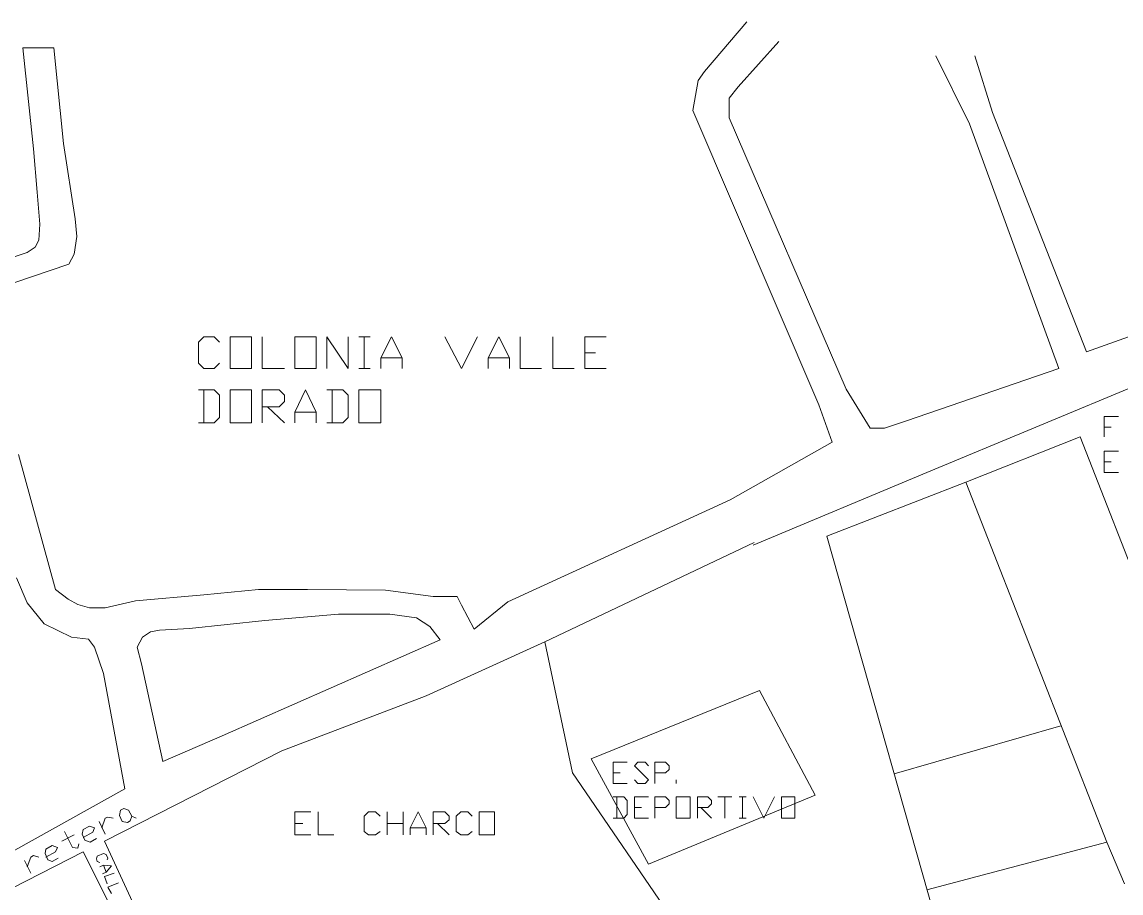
# Model space of a CAD drawing. Header units: millimetres. Extents: x 2529 to 2673, y 1639 to 1859.
# Drawn here: x 2583.78 to 2618.8, y 1720.47 to 1748.21 of the extents above; entities that cross this region are included whole.
import ezdxf

# ---------------------------------------------------------------- set-up
doc = ezdxf.new("R2010")
doc.units = ezdxf.units.MM
for name, color, linetype in [('PDF_0', 7, 'Continuous'), ('PDF_CVL_CUADCON_TIT', 7, 'Continuous'), ('PDF_outline', 7, 'Continuous')]:
    doc.layers.add(name, color=color, linetype=linetype)

msp = doc.modelspace()

# ---------------------------------------------------------------- linework, layer by layer
at = {"layer": 'PDF_0', "lineweight": 50}
msp.add_arc((2579.858, 1798.781), 92.541, 276.21648, 319.87871, dxfattribs=at)
at = {"layer": 'PDF_CVL_CUADCON_TIT', "lineweight": 9}
for points in [[(2609.59, 1734.826), (2609.166, 1736.012), (2605.156, 1745.387), (2605.326, 1746.348), (2605.523, 1746.63), (2606.879, 1748.211)], [(2583.553, 1739.909), (2585.275, 1740.502), (2585.445, 1740.813), (2585.53, 1741.377), (2585.473, 1741.942), (2585.106, 1744.343), (2584.795, 1747.392), (2583.807, 1747.392), (2584.146, 1744.173), (2584.259, 1742.789), (2584.344, 1741.773), (2584.315, 1741.264), (2584.202, 1741.039), (2583.948, 1740.869), (2582.903, 1740.53)], [(2612.894, 1747.138), (2613.967, 1744.964), (2616.819, 1737.17), (2611.962, 1735.504), (2611.256, 1735.278), (2610.804, 1735.278), (2610.042, 1736.52), (2606.314, 1745.162), (2606.314, 1745.783), (2606.596, 1746.15), (2607.895, 1747.59)], [(2633.198, 1743.241), (2617.695, 1737.706), (2614.701, 1745.331), (2614.136, 1747.138)], [(2590.076, 1737.339), (2589.907, 1737.17), (2589.568, 1737.17), (2589.398, 1737.339), (2589.398, 1738.017), (2589.568, 1738.186), (2589.907, 1738.186), (2590.076, 1738.017)], [(2591.432, 1738.186), (2591.432, 1737.17), (2592.138, 1737.17)], [(2593.493, 1737.17), (2593.493, 1738.186), (2594.171, 1737.17), (2594.171, 1738.186)], [(2594.51, 1738.186), (2594.877, 1738.186)], [(2594.679, 1738.186), (2594.679, 1737.17)], [(2595.216, 1737.17), (2595.216, 1737.509), (2595.555, 1738.186), (2595.894, 1737.509), (2595.894, 1737.17)], [(2597.249, 1738.186), (2597.786, 1737.17), (2598.294, 1738.186)], [(2598.633, 1737.17), (2598.633, 1737.509), (2598.972, 1738.186), (2599.311, 1737.509), (2599.311, 1737.17)], [(2599.649, 1738.186), (2599.649, 1737.17), (2600.327, 1737.17)], [(2600.694, 1738.186), (2600.694, 1737.17), (2601.372, 1737.17)], [(2602.389, 1737.17), (2601.711, 1737.17), (2601.711, 1738.186), (2602.389, 1738.186)], [(2601.711, 1737.678), (2602.05, 1737.678)], [(2612.611, 1733.866), (2619.558, 1736.746), (2622.693, 1737.763), (2623.427, 1737.452), (2624.303, 1736.407)], [(2595.216, 1737.509), (2595.894, 1737.509)], [(2598.633, 1737.509), (2599.311, 1737.509)], [(2594.51, 1737.17), (2594.877, 1737.17)], [(2589.398, 1735.447), (2589.907, 1735.447), (2590.076, 1735.617), (2590.076, 1736.323), (2589.907, 1736.492), (2589.398, 1736.492)], [(2589.568, 1736.492), (2589.568, 1735.447)], [(2591.432, 1735.447), (2591.432, 1736.492), (2591.968, 1736.492), (2592.138, 1736.323), (2592.138, 1736.125), (2591.968, 1735.955), (2591.432, 1735.955)], [(2592.477, 1735.447), (2592.477, 1735.786), (2592.815, 1736.492), (2593.154, 1735.786), (2593.154, 1735.447)], [(2593.493, 1735.447), (2594.002, 1735.447), (2594.171, 1735.617), (2594.171, 1736.323), (2594.002, 1736.492), (2593.493, 1736.492)], [(2593.663, 1736.492), (2593.663, 1735.447)], [(2591.601, 1735.955), (2592.138, 1735.447)], [(2592.477, 1735.786), (2593.154, 1735.786)], [(2618.259, 1734.995), (2618.259, 1735.645), (2618.711, 1735.645)], [(2618.259, 1735.306), (2618.485, 1735.306)], [(2613.854, 1733.555), (2617.497, 1734.995), (2619.671, 1729.432), (2623.201, 1720.48)], [(2599.254, 1729.743), (2598.181, 1728.867), (2597.786, 1729.63), (2597.644, 1729.912), (2596.882, 1729.912), (2595.357, 1730.11), (2592.872, 1730.138), (2591.319, 1730.138), (2589.568, 1729.969), (2587.393, 1729.771), (2586.433, 1729.545), (2585.925, 1729.545), (2585.558, 1729.658), (2585.247, 1729.827), (2584.852, 1730.138), (2583.666, 1734.43)], [(2618.711, 1733.866), (2618.259, 1733.866), (2618.259, 1734.543), (2618.711, 1734.543)], [(2618.259, 1734.205), (2618.485, 1734.205)], [(2618.909, 1720.762), (2618.344, 1722.09), (2613.854, 1733.555), (2609.42, 1731.832), (2613.43, 1717.713)], [(2582.988, 1721.525), (2587.055, 1723.784), (2586.377, 1727.455), (2586.094, 1728.302), (2585.897, 1728.557), (2585.36, 1728.613), (2584.485, 1729.037), (2583.948, 1729.714), (2583.609, 1730.505)], [(2604.648, 1719.435), (2606.427, 1717.713), (2604.563, 1714.634), (2602.022, 1715.708), (2604.648, 1719.435), (2601.316, 1724.292), (2600.44, 1728.472), (2596.656, 1726.749), (2592.053, 1724.998)], [(2611.567, 1724.264), (2616.876, 1725.789)], [(2603.066, 1723.954), (2602.615, 1723.954), (2602.615, 1724.631), (2603.066, 1724.631)], [(2603.292, 1724.067), (2603.405, 1723.954), (2603.631, 1723.954), (2603.744, 1724.067), (2603.292, 1724.518), (2603.405, 1724.631), (2603.631, 1724.631), (2603.744, 1724.518)], [(2603.942, 1723.954), (2603.942, 1724.631), (2604.281, 1724.631), (2604.394, 1724.518), (2604.394, 1724.405), (2604.281, 1724.292), (2603.942, 1724.292)], [(2602.615, 1724.292), (2602.841, 1724.292)], [(2604.62, 1723.954), (2604.62, 1724.067)], [(2602.615, 1722.852), (2602.954, 1722.852), (2603.066, 1722.965), (2603.066, 1723.417), (2602.954, 1723.53), (2602.615, 1723.53)], [(2602.728, 1723.53), (2602.728, 1722.852)], [(2603.744, 1722.852), (2603.292, 1722.852), (2603.292, 1723.53), (2603.744, 1723.53)], [(2603.942, 1722.852), (2603.942, 1723.53), (2604.281, 1723.53), (2604.394, 1723.417), (2604.394, 1723.304), (2604.281, 1723.191), (2603.942, 1723.191)], [(2605.297, 1722.852), (2605.297, 1723.53), (2605.636, 1723.53), (2605.749, 1723.417), (2605.749, 1723.304), (2605.636, 1723.191), (2605.297, 1723.191)], [(2605.947, 1723.53), (2606.399, 1723.53)], [(2606.173, 1723.53), (2606.173, 1722.852)], [(2606.625, 1723.53), (2606.851, 1723.53)], [(2606.738, 1723.53), (2606.738, 1722.852)], [(2607.077, 1723.53), (2607.415, 1722.852), (2607.754, 1723.53)], [(2586.32, 1722.542), (2586.433, 1722.852), (2586.518, 1722.88), (2586.687, 1722.852)], [(2587.281, 1722.909), (2587.422, 1722.852)], [(2592.985, 1722.316), (2592.477, 1722.316), (2592.477, 1723.05), (2592.985, 1723.05)], [(2593.211, 1723.05), (2593.211, 1722.316), (2593.719, 1722.316)], [(2595.188, 1722.429), (2595.046, 1722.316), (2594.82, 1722.316), (2594.679, 1722.429), (2594.679, 1722.909), (2594.82, 1723.05), (2595.046, 1723.05), (2595.188, 1722.909)], [(2595.414, 1722.316), (2595.414, 1723.05)], [(2595.922, 1723.05), (2595.922, 1722.316)], [(2596.148, 1722.316), (2596.148, 1722.542), (2596.402, 1723.05), (2596.656, 1722.542), (2596.656, 1722.316)], [(2596.882, 1722.316), (2596.882, 1723.05), (2597.249, 1723.05), (2597.39, 1722.909), (2597.39, 1722.796), (2597.249, 1722.683), (2596.882, 1722.683)], [(2598.125, 1722.429), (2597.983, 1722.316), (2597.757, 1722.316), (2597.616, 1722.429), (2597.616, 1722.909), (2597.757, 1723.05), (2597.983, 1723.05), (2598.125, 1722.909)], [(2603.292, 1723.191), (2603.518, 1723.191)], [(2605.41, 1723.191), (2605.749, 1722.852)], [(2606.625, 1722.852), (2606.851, 1722.852)], [(2585.727, 1722.231), (2586.038, 1722.4), (2586.094, 1722.542), (2585.925, 1722.598), (2585.727, 1722.485), (2585.699, 1722.344), (2585.784, 1722.146), (2585.953, 1722.09), (2586.151, 1722.203)], [(2586.433, 1722.344), (2586.236, 1722.739)], [(2592.477, 1722.683), (2592.731, 1722.683)], [(2595.414, 1722.683), (2595.922, 1722.683)], [(2596.148, 1722.542), (2596.656, 1722.542)], [(2597.023, 1722.683), (2597.39, 1722.316)], [(2585.05, 1722.118), (2585.445, 1722.316)], [(2585.134, 1722.429), (2585.388, 1721.92), (2585.558, 1721.892), (2585.586, 1722.033)], [(2584.541, 1721.61), (2584.852, 1721.779), (2584.908, 1721.92), (2584.739, 1721.977), (2584.541, 1721.864), (2584.513, 1721.723), (2584.598, 1721.525), (2584.739, 1721.468), (2584.937, 1721.581)], [(2590.867, 1712.46), (2586.405, 1722.118)], [(2612.611, 1720.565), (2618.344, 1722.09)], [(2584.061, 1721.101), (2583.864, 1721.497)], [(2583.948, 1721.299), (2584.061, 1721.61), (2584.146, 1721.666), (2584.315, 1721.61)], [(2585.727, 1721.779), (2587.761, 1717.741)], [(2586.264, 1721.44), (2586.179, 1721.468), (2586.151, 1721.553), (2586.179, 1721.638), (2586.377, 1721.723), (2586.462, 1721.694), (2586.518, 1721.581), (2586.49, 1721.525)], [(2586.264, 1721.299), (2586.377, 1721.356), (2586.631, 1721.327), (2586.462, 1721.13), (2586.349, 1721.073)], [(2586.377, 1721.356), (2586.462, 1721.13)], [(2586.716, 1721.101), (2586.405, 1720.988), (2586.49, 1720.762)], [(2586.857, 1720.791), (2586.518, 1720.65), (2586.631, 1720.452)]]:
    msp.add_lwpolyline(points, dxfattribs=at)
for points in [[(2590.415, 1737.17), (2590.415, 1738.186), (2591.093, 1738.186), (2591.093, 1737.17)], [(2592.477, 1737.17), (2592.477, 1738.186), (2593.154, 1738.186), (2593.154, 1737.17)], [(2590.415, 1735.447), (2590.415, 1736.492), (2591.093, 1736.492), (2591.093, 1735.447)], [(2594.51, 1735.447), (2594.51, 1736.492), (2595.216, 1736.492), (2595.216, 1735.447)], [(2588.269, 1724.66), (2587.591, 1727.766), (2587.45, 1728.302), (2587.619, 1728.613), (2587.874, 1728.783), (2588.156, 1728.839), (2589.116, 1728.895), (2591.516, 1729.15), (2593.86, 1729.347), (2595.498, 1729.347), (2596.345, 1729.234), (2596.769, 1728.952), (2597.108, 1728.528), (2590.161, 1725.478)], [(2601.909, 1724.744), (2603.744, 1721.384), (2609.053, 1723.586), (2607.274, 1726.919)], [(2604.62, 1722.852), (2604.62, 1723.53), (2605.071, 1723.53), (2605.071, 1722.852)], [(2607.98, 1722.852), (2607.98, 1723.53), (2608.404, 1723.53), (2608.404, 1722.852)], [(2587.224, 1722.767), (2587.139, 1722.711), (2586.97, 1722.739), (2586.885, 1722.937), (2586.913, 1723.106), (2587.026, 1723.163), (2587.168, 1723.106), (2587.281, 1722.909)], [(2598.35, 1722.316), (2598.35, 1723.05), (2598.831, 1723.05), (2598.831, 1722.316)]]:
    msp.add_lwpolyline(points, close=True, dxfattribs=at)
at = {"layer": 'PDF_outline', "lineweight": 9}
for points in [[(2599.254, 1729.743), (2606.342, 1732.99), (2609.59, 1734.826)], [(2612.611, 1733.866), (2607.077, 1731.55)], [(2607.105, 1731.635), (2600.44, 1728.472)], [(2592.053, 1724.998), (2586.405, 1722.118)], [(2585.727, 1721.779), (2583.468, 1720.621), (2579.656, 1718.701)]]:
    msp.add_lwpolyline(points, dxfattribs=at)

doc.saveas('drawing.dxf')
